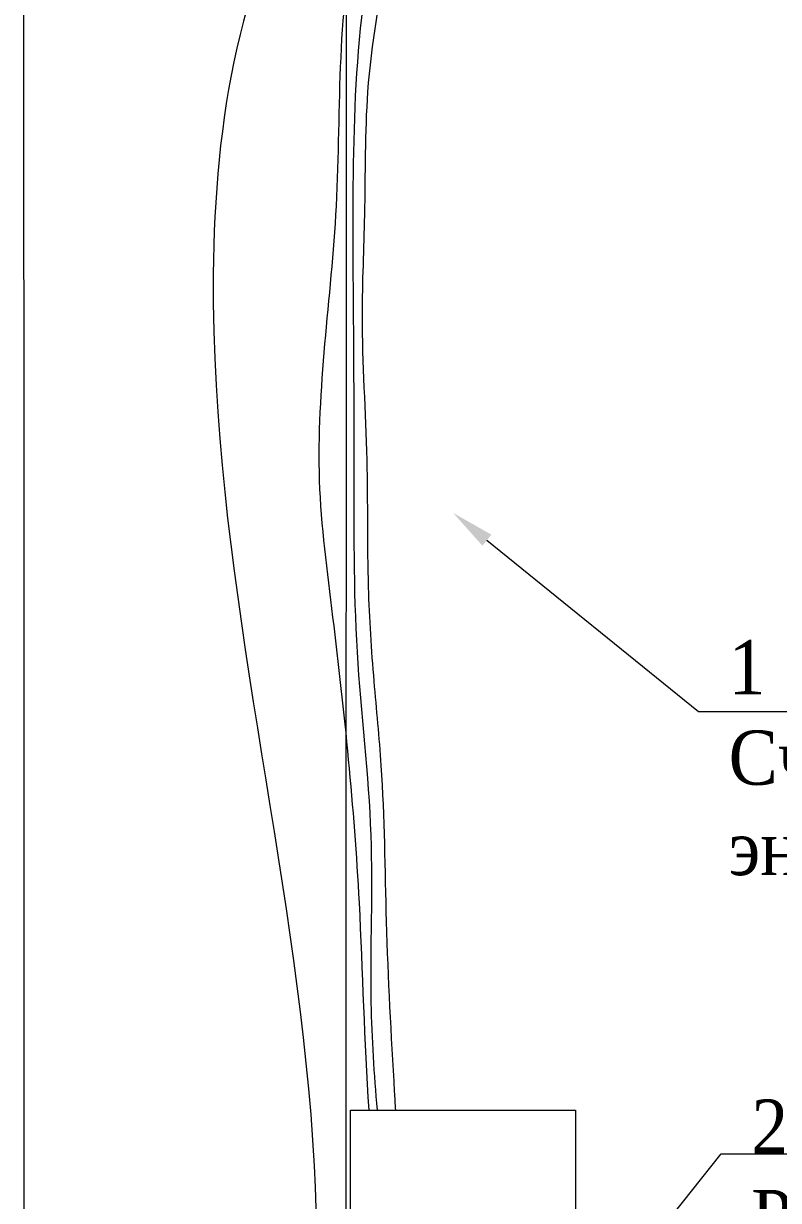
# Model space of a CAD drawing. Header units: millimetres. Extents: x 2157 to 10678, y 3616 to 3913.
# Drawn here: x 7410.1 to 7443.2, y 3810.2 to 3861.8 of the extents above; entities that cross this region are included whole.
import ezdxf
from ezdxf import colors
from ezdxf.entities.mleader import LeaderData, LeaderLine
from ezdxf.math import Vec2, Vec3

# ---------------------------------------------------------------- set-up
doc = ezdxf.new("R2010")
doc.units = ezdxf.units.MM
doc.styles.add('стиль1', font='Times New Roman.ttf', dxfattribs={"width": 0.9})

msp = doc.modelspace()

# ---------------------------------------------------------------- linework, layer by layer
at = {"color": 0, "linetype": 'Continuous', "lineweight": 20}
for p, q in [((7410.09, 3871.995), (7410.103, 3838.193)), ((7424.224, 3871.995), (7424.21, 3804.804)), ((7410.103, 3838.193), (7410.103, 3804.804))]:
    msp.add_line(p, q, dxfattribs=at)
at = {"lineweight": 20}
msp.add_lwpolyline([(7424.413, 3814.184), (7434.266, 3814.184), (7434.266, 3782.32), (7424.413, 3782.32)], close=True, dxfattribs=at)
for points, knots in [([(7432.492, 3880.521), (7429.997, 3876.537), (7424.694, 3868.07), (7424.445, 3854.445), (7424.601, 3843.174), (7424.499, 3834.321), (7425.518, 3826.461), (7425.183, 3819.749), (7425.435, 3815.746), (7425.577, 3814.184)], [0, 0, 0, 0, 13.862183, 29.467127, 39.579842, 47.91244, 55.953595, 63.292258, 67.999706, 67.999706, 67.999706, 67.999706]), ([(7431.048, 3879.399), (7430.183, 3877.844), (7427.888, 3873.715), (7423.543, 3865.556), (7424.265, 3853.983), (7422.579, 3843.761), (7423.938, 3833.596), (7424.868, 3824.439), (7425, 3817.204), (7425.214, 3814.184)], [0, 0, 0, 0, 5.354722, 14.217747, 27.11007, 39.148406, 45.15614, 57.721487, 66.805622, 66.805622, 66.805622, 66.805622]), ([(7432.576, 3879.192), (7431.112, 3877.303), (7427.871, 3873.121), (7426.177, 3865.8), (7424.999, 3859.116), (7425.081, 3853.712), (7424.811, 3848.341), (7425.205, 3842.91), (7425.108, 3837.561), (7425.397, 3833.099), (7425.891, 3828.233), (7425.924, 3822.226), (7426.197, 3817.201), (7426.361, 3814.452), (7426.377, 3814.184)], [0, 0, 0, 0, 7.096635, 15.707806, 22.078431, 27.47361, 31.863264, 38.206585, 43.779084, 47.903245, 51.610437, 58.446793, 65.903735, 66.708469, 66.708469, 66.708469, 66.708469])]:
    msp.add_open_spline(points, degree=3, knots=knots, dxfattribs=at)
msp.add_spline([(7430.913, 3879.034), (7421.84, 3867.517), (7418.425, 3848.287), (7422.817, 3811.74), (7421.107, 3781.361), (7422.245, 3769.084), (7435.799, 3759.921), (7437.575, 3759.667)], degree=3, dxfattribs=at)

# ---------------------------------------------------------------- leaders
at = {"color": 0, "linetype": 'ByBlock', "lineweight": 20}
ml = msp.add_multileader_mtext('Standard', dxfattribs=at)
ml.set_content('\\A1;1\\P{\\A0;\\C256;Счетчики электрической \\Pэнергии } (п.13.1.6 ТУ)', style='стиль1')
ml.set_leader_properties(linetype='ByLayer', lineweight=18)
ml.build(insert=Vec2(0, 0))
ml.multileader.update_dxf_attribs({"text_left_attachment_type": 6, "text_right_attachment_type": 6, "dogleg_length": 0.386, "arrow_head_size": 1.9})
ctx = ml.context
ctx.base_point, ctx.char_height, ctx.arrow_head_size, ctx.landing_gap_size, ctx.plane_origin, ctx.plane_x_axis, ctx.plane_y_axis = Vec3(7440.022, 3831.641), 2.375, 1.9, 0.95, Vec3(7757.763, 3782.179), Vec3(1, 0, 0), Vec3(0, 1, 0)
ctx.left_attachment, ctx.right_attachment = 6, 6
notes = []
notes.append((ctx, [(0, (1, 1, 0), (7439.655, 3831.641), (1, 0, 0), 0.367, [(0, [(7428.906, 3840.335)], 0, [])])]))
ctx.mtext.insert, ctx.mtext.text_direction, ctx.mtext.flow_direction = Vec3(7440.972, 3834.766), Vec3(1, 0, 0), 5
at = {"color": 0, "linetype": 'ByBlock', "lineweight": -2}
ml = msp.add_multileader_mtext('Standard', dxfattribs=at)
ml.set_content('\\A1;2\\PРаспределительная коробка \\Pс коммутационным аппаратом (п.13.1.7 ТУ)\\P ', style='стиль1')
ml.set_leader_properties(linetype='ByLayer', lineweight=18)
ml.build(insert=Vec2(0, 0))
ml.multileader.update_dxf_attribs({"text_left_attachment_type": 6, "text_right_attachment_type": 6, "dogleg_length": 0.386, "arrow_head_size": 1.9})
ctx = ml.context
ctx.base_point, ctx.char_height, ctx.arrow_head_size, ctx.landing_gap_size, ctx.plane_origin, ctx.plane_x_axis, ctx.plane_y_axis = Vec3(7441.014, 3812.271), 2.375, 1.9, 0.95, Vec3(7844.441, 3822.55), Vec3(1, 0, 0), Vec3(0, 1, 0)
ctx.left_attachment, ctx.right_attachment = 6, 6
notes.append((ctx, [(0, (1, 1, 0), (7440.647, 3812.271), (1, 0, 0), 0.367, [(0, [(7427.481, 3795.698)], 0, [])])]))
ctx.mtext.insert, ctx.mtext.text_direction, ctx.mtext.width, ctx.mtext.flow_direction = Vec3(7441.964, 3814.646), Vec3(1, 0, 0), 51.59939, 5
for ctx, leaders in notes:
    for number, flags, end, landing, length, lines in leaders:
        leader = LeaderData()
        leader.index, (leader.has_last_leader_line, leader.has_dogleg_vector, leader.attachment_direction) = number, flags
        leader.last_leader_point, leader.dogleg_vector, leader.dogleg_length = Vec3(end), Vec3(landing), length
        for number, points, colour, breaks in lines:
            line = LeaderLine()
            line.index, line.vertices, line.color, line.breaks = number, Vec3.list(points), colors.encode_raw_color(colour), breaks
            leader.lines.append(line)
        ctx.leaders.append(leader)

doc.saveas('drawing.dxf')
